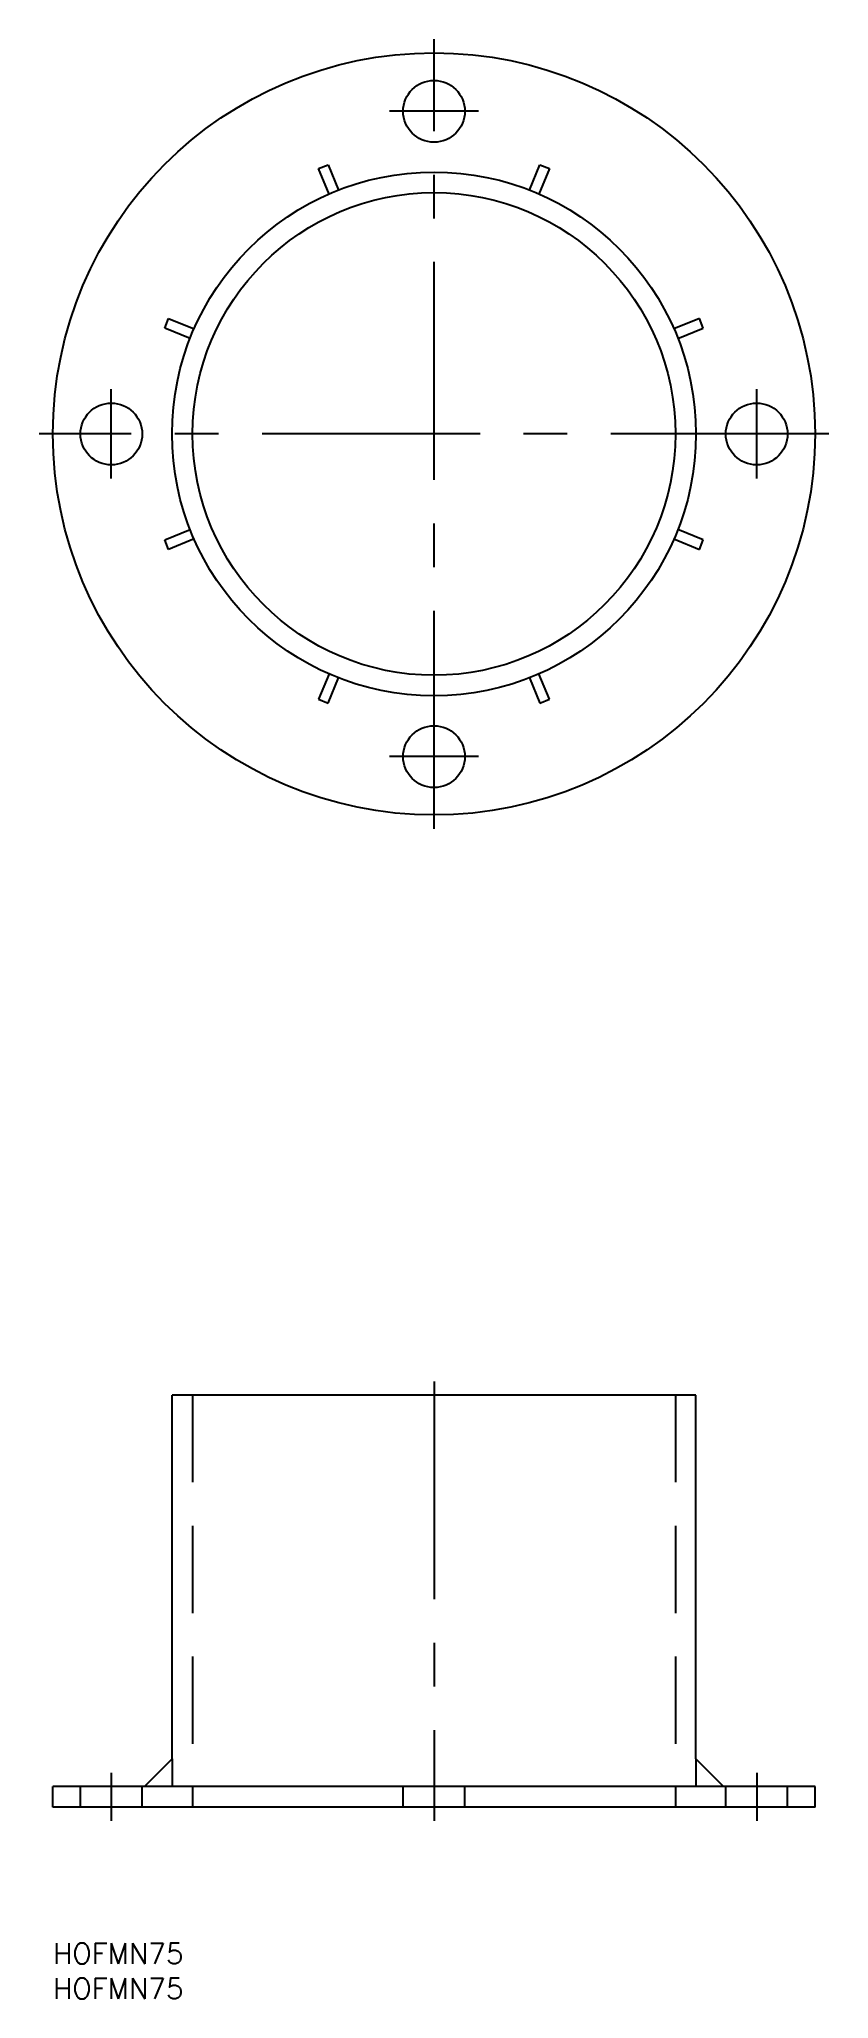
# Model space of a CAD drawing. Extents: x -58 to 58, y -228 to 58.
import ezdxf

# ---------------------------------------------------------------- set-up
doc = ezdxf.new("R2010")
doc.units = 0
doc.linetypes.add('CENTER', pattern=[50.8, 31.75, -6.35, 6.35, -6.35])
doc.linetypes.add('DASHED', pattern=[19.05, 12.7, -6.35])
doc.layers.get('0').update_dxf_attribs({"linetype": 'CONTINUOUS'})
doc.layers.add('CENTER', color=1, linetype='CENTER')
doc.styles.get("Standard").update_dxf_attribs({"font": 'txt.shx', "height": 3, "bigfont": 'bigfont.shx'})

# ---------------------------------------------------------------- blocks, each defined once
blk = doc.blocks.new('*U11')
at = {"color": 7, "linetype": 'CONTINUOUS'}
blk.add_text('HOFMN75', height=3, dxfattribs=at).set_placement((-55.5, -222.84))
blk = doc.blocks.new('*U12')
at = {"color": 7, "linetype": 'CONTINUOUS'}
blk.add_text('HOFMN75', height=3, dxfattribs=at).set_placement((-55.5, -227.94))

msp = doc.modelspace()

# ---------------------------------------------------------------- linework, layer by layer
at = {"color": 7, "linetype": 'CONTINUOUS'}
for p, q in [((-16.82, 38.65), (-15.43, 39.22)), ((-15.29, 34.95), (-16.82, 38.65)), ((-15.43, 39.22), (-13.9, 35.53)), ((13.9, 35.53), (15.43, 39.22)), ((16.82, 38.65), (15.29, 34.95)), ((15.43, 39.22), (16.82, 38.65)), ((-39.22, 15.43), (-38.65, 16.82)), ((-35.53, 13.9), (-39.22, 15.43)), ((-38.65, 16.82), (-34.95, 15.29)), ((38.65, 16.82), (34.95, 15.29)), ((35.53, 13.9), (39.22, 15.43)), ((39.22, 15.43), (38.65, 16.82)), ((-39.22, -15.43), (-35.53, -13.9)), ((39.22, -15.43), (35.53, -13.9)), ((-38.65, -16.82), (-39.22, -15.43)), ((-34.95, -15.29), (-38.65, -16.82)), ((34.95, -15.29), (38.65, -16.82)), ((38.65, -16.82), (39.22, -15.43)), ((-15.29, -34.95), (-16.82, -38.65)), ((-15.43, -39.22), (-13.9, -35.53)), ((13.9, -35.53), (15.43, -39.22)), ((16.82, -38.65), (15.29, -34.95)), ((-16.82, -38.65), (-15.43, -39.22)), ((15.43, -39.22), (16.82, -38.65)), ((-38.15, -193), (-38.15, -140)), ((35.15, -140), (-38.15, -140)), ((38.15, -140), (35.15, -140)), ((38.15, -193), (38.15, -140)), ((-42.15, -197), (-38.15, -193)), ((-38.15, -193), (-38.15, -197)), ((42.15, -197), (38.15, -193)), ((38.15, -193), (38.15, -197)), ((-55.5, -200), (-55.5, -197)), ((55.5, -197), (-55.5, -197)), ((55.5, -200), (55.5, -197)), ((55.5, -200), (-55.5, -200))]:
    msp.add_line(p, q, dxfattribs=at)
at = {"color": 3, "linetype": 'DASHED'}
for p, q in [((-35.15, -140), (-35.15, -200)), ((35.15, -140), (35.15, -200)), ((-51.5, -200), (-51.5, -197)), ((-42.5, -200), (-42.5, -197)), ((-4.5, -200), (-4.5, -197)), ((4.5, -200), (4.5, -197)), ((42.5, -200), (42.5, -197)), ((51.5, -200), (51.5, -197))]:
    msp.add_line(p, q, dxfattribs=at)
at = {"color": 7, "linetype": 'CONTINUOUS'}
for centre, radius in [((0, 0), 55.5), ((0, 47), 4.5), ((0, 0), 38.15), ((0, 0), 35.15), ((-47, 0), 4.5), ((47, 0), 4.5), ((0, -47), 4.5)]:
    msp.add_circle(centre, radius, dxfattribs=at)
at = {"layer": 'CENTER', "color": 1, "linetype": 'CENTER'}
for p, q in [((0, -57.5), (0, 57.5)), ((6.5, 47), (-6.5, 47)), ((-47, -6.5), (-47, 6.5)), ((47, -6.5), (47, 6.5)), ((57.5, 0), (-57.5, 0)), ((6.5, -47), (-6.5, -47)), ((0, -138), (0, -202)), ((-47, -195), (-47, -202)), ((47, -195), (47, -202))]:
    msp.add_line(p, q, dxfattribs=at)

# ---------------------------------------------------------------- block references
at = {"color": 7, "linetype": 'CONTINUOUS'}
for name in ['*U11', '*U12']:
    msp.add_blockref(name, (0, 0), dxfattribs=at)

doc.saveas('drawing.dxf')
